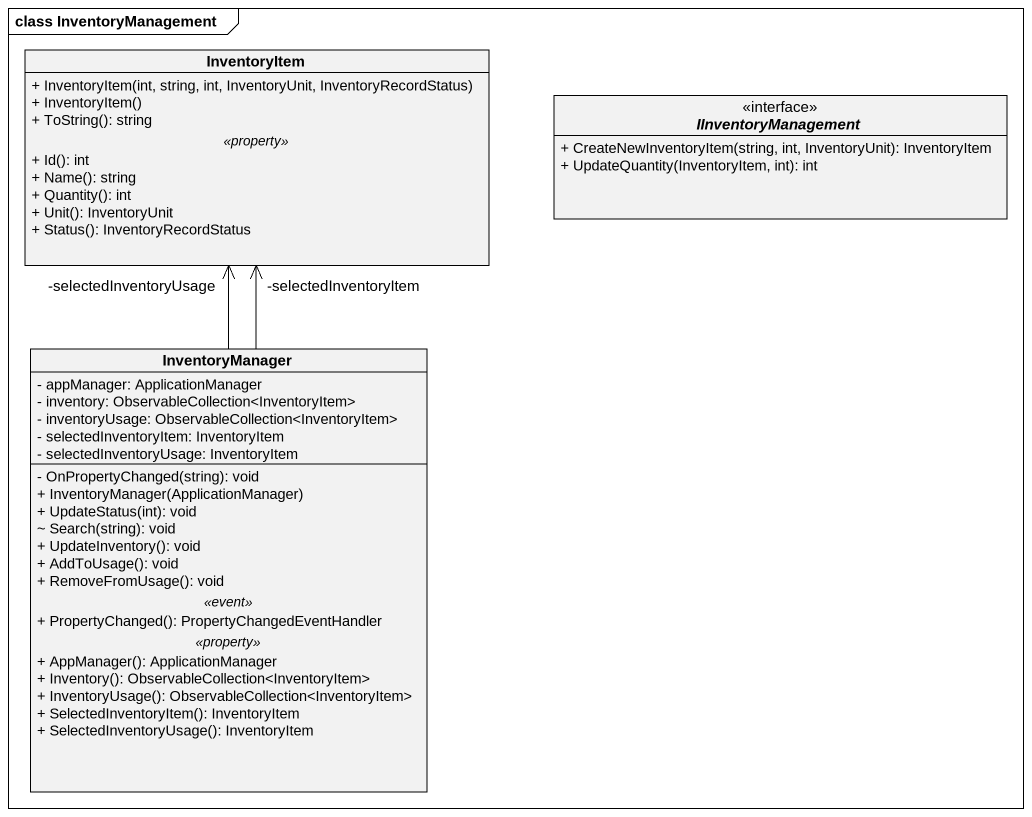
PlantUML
@startuml
mainframe class InventoryManagement
hide circle
hide empty members
skinparam classAttributeIconSize 0
class InventoryItem {
  + InventoryItem(int, string, int, InventoryUnit, InventoryRecordStatus)
  + InventoryItem()
  + ToString(): string
  .. <<property>> ..
  + Id(): int
  + Name(): string
  + Quantity(): int
  + Unit(): InventoryUnit
  + Status(): InventoryRecordStatus
}
interface IInventoryManagement {
  + CreateNewInventoryItem(string, int, InventoryUnit): InventoryItem
  + UpdateQuantity(InventoryItem, int): int
}
class InventoryManager {
  - appManager: ApplicationManager
  - inventory: ObservableCollection<InventoryItem>
  - inventoryUsage: ObservableCollection<InventoryItem>
  - selectedInventoryItem: InventoryItem
  - selectedInventoryUsage: InventoryItem
  --
  - OnPropertyChanged(string): void
  + InventoryManager(ApplicationManager)
  + UpdateStatus(int): void
  ~ Search(string): void
  + UpdateInventory(): void
  + AddToUsage(): void
  + RemoveFromUsage(): void
  .. <<event>> ..
  + PropertyChanged(): PropertyChangedEventHandler
  .. <<property>> ..
  + AppManager(): ApplicationManager
  + Inventory(): ObservableCollection<InventoryItem>
  + InventoryUsage(): ObservableCollection<InventoryItem>
  + SelectedInventoryItem(): InventoryItem
  + SelectedInventoryUsage(): InventoryItem
}
InventoryManager -up-> "-selectedInventoryItem" InventoryItem
InventoryManager -up-> "-selectedInventoryUsage" InventoryItem
@enduml
